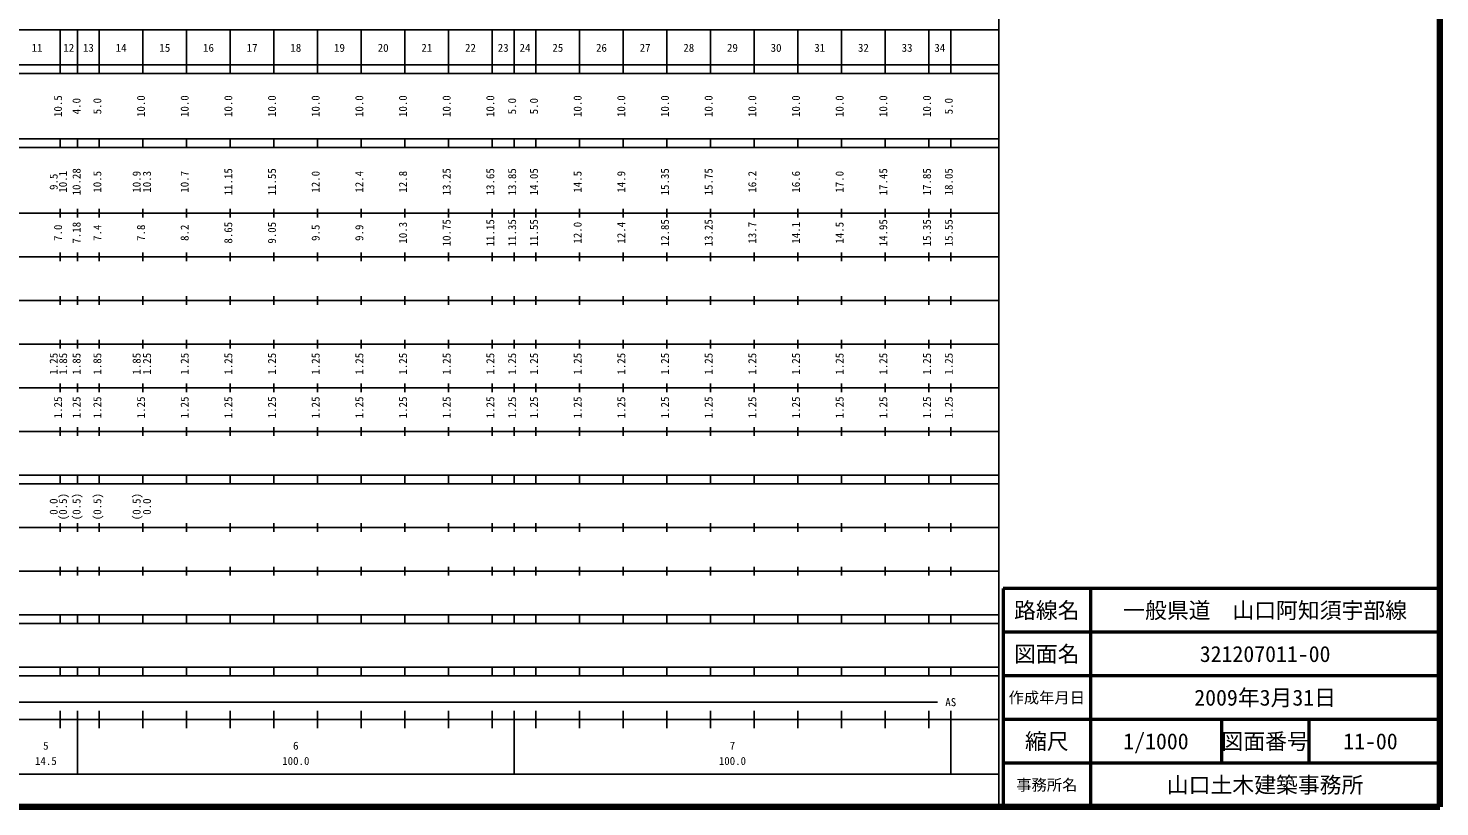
# Model space of a CAD drawing. Units: millimetres on the paper, enlarged 1000 times. Extents: x 40000 to 680000, y 20000 to 380000.
# Drawn here: x 356719 to 680000, y 20000 to 198357 of the extents above; entities that cross this region are included whole.
import ezdxf
from ezdxf.enums import TextEntityAlignment as Align

# ---------------------------------------------------------------- set-up
doc = ezdxf.new("R2010")
doc.units = ezdxf.units.MM
doc.header["$LTSCALE"] = 1000
for name, color, linetype, lineweight in [('M-TTL', 2, 'Continuous', 140), ('M-TTL-BAND', 7, 'Continuous', 25), ('M-TTL-FRAM', 2, 'Continuous', 50), ('M-TTL-LINE', 7, 'Continuous', 50)]:
    doc.layers.add(name, color=color, linetype=linetype, lineweight=lineweight)
doc.layers.add('M-TTL-TXT', color=7, linetype='Continuous')
doc.styles.add('ＭＳ ゴシック', font='')
doc.styles.get('ＭＳ ゴシック').set_extended_font_data('MS Gothic')

msp = doc.modelspace()

# ---------------------------------------------------------------- linework, layer by layer
at = {"layer": 'M-TTL'}
for p, q in [((680000, 20000), (680000, 380000)), ((40000, 20000), (680000, 20000))]:
    msp.add_line(p, q, dxfattribs=at)
at = {"layer": 'M-TTL-BAND'}
for p, q in [((579000, 20000), (579000, 370000)), ((68000, 198000), (579000, 198000)), ((364000, 188000), (364000, 198000)), ((368000, 188000), (368000, 198000)), ((373000, 188000), (373000, 198000)), ((383000, 188000), (383000, 198000)), ((393000, 188000), (393000, 198000)), ((403000, 188000), (403000, 198000)), ((413000, 188000), (413000, 198000)), ((423000, 188000), (423000, 198000)), ((433000, 188000), (433000, 198000)), ((443000, 188000), (443000, 198000)), ((453000, 188000), (453000, 198000)), ((463000, 188000), (463000, 198000)), ((468000, 188000), (468000, 198000)), ((473000, 188000), (473000, 198000)), ((483000, 188000), (483000, 198000)), ((493000, 188000), (493000, 198000)), ((503000, 188000), (503000, 198000)), ((513000, 188000), (513000, 198000)), ((523000, 188000), (523000, 198000)), ((533000, 188000), (533000, 198000)), ((543000, 188000), (543000, 198000)), ((553000, 188000), (553000, 198000)), ((563000, 188000), (563000, 198000)), ((568000, 188000), (568000, 198000)), ((40000, 190000), (579000, 190000)), ((40000, 188000), (579000, 188000)), ((40000, 173000), (579000, 173000)), ((364000, 171000), (364000, 173000)), ((368000, 171000), (368000, 173000)), ((373000, 171000), (373000, 173000)), ((383000, 171000), (383000, 173000)), ((393000, 171000), (393000, 173000)), ((403000, 171000), (403000, 173000)), ((413000, 171000), (413000, 173000)), ((423000, 171000), (423000, 173000)), ((433000, 171000), (433000, 173000)), ((443000, 171000), (443000, 173000)), ((453000, 171000), (453000, 173000)), ((463000, 171000), (463000, 173000)), ((468000, 171000), (468000, 173000)), ((473000, 171000), (473000, 173000)), ((483000, 171000), (483000, 173000)), ((493000, 171000), (493000, 173000)), ((503000, 171000), (503000, 173000)), ((513000, 171000), (513000, 173000)), ((523000, 171000), (523000, 173000)), ((533000, 171000), (533000, 173000)), ((543000, 171000), (543000, 173000)), ((553000, 171000), (553000, 173000)), ((563000, 171000), (563000, 173000)), ((568000, 171000), (568000, 173000)), ((40000, 171000), (579000, 171000)), ((40000, 156000), (579000, 156000)), ((364000, 155000), (364000, 157000)), ((368000, 155000), (368000, 157000)), ((373000, 155000), (373000, 157000)), ((383000, 155000), (383000, 157000)), ((393000, 155000), (393000, 157000)), ((403000, 155000), (403000, 157000)), ((413000, 155000), (413000, 157000)), ((423000, 155000), (423000, 157000)), ((433000, 155000), (433000, 157000)), ((443000, 155000), (443000, 157000)), ((453000, 155000), (453000, 157000)), ((463000, 155000), (463000, 157000)), ((468000, 155000), (468000, 157000)), ((473000, 155000), (473000, 157000)), ((483000, 155000), (483000, 157000)), ((493000, 155000), (493000, 157000)), ((503000, 155000), (503000, 157000)), ((513000, 155000), (513000, 157000)), ((523000, 155000), (523000, 157000)), ((533000, 155000), (533000, 157000)), ((543000, 155000), (543000, 157000)), ((553000, 155000), (553000, 157000)), ((563000, 155000), (563000, 157000)), ((568000, 155000), (568000, 157000)), ((46000, 146000), (579000, 146000)), ((364000, 145000), (364000, 147000)), ((368000, 145000), (368000, 147000)), ((373000, 145000), (373000, 147000)), ((383000, 145000), (383000, 147000)), ((393000, 145000), (393000, 147000)), ((403000, 145000), (403000, 147000)), ((413000, 145000), (413000, 147000)), ((423000, 145000), (423000, 147000)), ((433000, 145000), (433000, 147000)), ((443000, 145000), (443000, 147000)), ((453000, 145000), (453000, 147000)), ((463000, 145000), (463000, 147000)), ((468000, 145000), (468000, 147000)), ((473000, 145000), (473000, 147000)), ((483000, 145000), (483000, 147000)), ((493000, 145000), (493000, 147000)), ((503000, 145000), (503000, 147000)), ((513000, 145000), (513000, 147000)), ((523000, 145000), (523000, 147000)), ((533000, 145000), (533000, 147000)), ((543000, 145000), (543000, 147000)), ((553000, 145000), (553000, 147000)), ((563000, 145000), (563000, 147000)), ((568000, 145000), (568000, 147000)), ((52000, 136000), (579000, 136000)), ((364000, 135000), (364000, 137000)), ((368000, 135000), (368000, 137000)), ((373000, 135000), (373000, 137000)), ((383000, 135000), (383000, 137000)), ((393000, 135000), (393000, 137000)), ((403000, 135000), (403000, 137000)), ((413000, 135000), (413000, 137000)), ((423000, 135000), (423000, 137000)), ((433000, 135000), (433000, 137000)), ((443000, 135000), (443000, 137000)), ((453000, 135000), (453000, 137000)), ((463000, 135000), (463000, 137000)), ((468000, 135000), (468000, 137000)), ((473000, 135000), (473000, 137000)), ((483000, 135000), (483000, 137000)), ((493000, 135000), (493000, 137000)), ((503000, 135000), (503000, 137000)), ((513000, 135000), (513000, 137000)), ((523000, 135000), (523000, 137000)), ((533000, 135000), (533000, 137000)), ((543000, 135000), (543000, 137000)), ((553000, 135000), (553000, 137000)), ((563000, 135000), (563000, 137000)), ((568000, 135000), (568000, 137000)), ((364000, 125000), (364000, 127000)), ((368000, 125000), (368000, 127000)), ((373000, 125000), (373000, 127000)), ((383000, 125000), (383000, 127000)), ((393000, 125000), (393000, 127000)), ((403000, 125000), (403000, 127000)), ((413000, 125000), (413000, 127000)), ((423000, 125000), (423000, 127000)), ((433000, 125000), (433000, 127000)), ((443000, 125000), (443000, 127000)), ((453000, 125000), (453000, 127000)), ((463000, 125000), (463000, 127000)), ((468000, 125000), (468000, 127000)), ((473000, 125000), (473000, 127000)), ((483000, 125000), (483000, 127000)), ((493000, 125000), (493000, 127000)), ((503000, 125000), (503000, 127000)), ((513000, 125000), (513000, 127000)), ((523000, 125000), (523000, 127000)), ((533000, 125000), (533000, 127000)), ((543000, 125000), (543000, 127000)), ((553000, 125000), (553000, 127000)), ((563000, 125000), (563000, 127000)), ((568000, 125000), (568000, 127000)), ((46000, 126000), (579000, 126000)), ((364000, 115000), (364000, 117000)), ((368000, 115000), (368000, 117000)), ((373000, 115000), (373000, 117000)), ((383000, 115000), (383000, 117000)), ((393000, 115000), (393000, 117000)), ((403000, 115000), (403000, 117000)), ((413000, 115000), (413000, 117000)), ((423000, 115000), (423000, 117000)), ((433000, 115000), (433000, 117000)), ((443000, 115000), (443000, 117000)), ((453000, 115000), (453000, 117000)), ((463000, 115000), (463000, 117000)), ((468000, 115000), (468000, 117000)), ((473000, 115000), (473000, 117000)), ((483000, 115000), (483000, 117000)), ((493000, 115000), (493000, 117000)), ((503000, 115000), (503000, 117000)), ((513000, 115000), (513000, 117000)), ((523000, 115000), (523000, 117000)), ((533000, 115000), (533000, 117000)), ((543000, 115000), (543000, 117000)), ((553000, 115000), (553000, 117000)), ((563000, 115000), (563000, 117000)), ((568000, 115000), (568000, 117000)), ((52000, 116000), (579000, 116000)), ((364000, 105000), (364000, 107000)), ((368000, 105000), (368000, 107000)), ((373000, 105000), (373000, 107000)), ((383000, 105000), (383000, 107000)), ((393000, 105000), (393000, 107000)), ((403000, 105000), (403000, 107000)), ((413000, 105000), (413000, 107000)), ((423000, 105000), (423000, 107000)), ((433000, 105000), (433000, 107000)), ((443000, 105000), (443000, 107000)), ((453000, 105000), (453000, 107000)), ((463000, 105000), (463000, 107000)), ((468000, 105000), (468000, 107000)), ((473000, 105000), (473000, 107000)), ((483000, 105000), (483000, 107000)), ((493000, 105000), (493000, 107000)), ((503000, 105000), (503000, 107000)), ((513000, 105000), (513000, 107000)), ((523000, 105000), (523000, 107000)), ((533000, 105000), (533000, 107000)), ((543000, 105000), (543000, 107000)), ((553000, 105000), (553000, 107000)), ((563000, 105000), (563000, 107000)), ((568000, 105000), (568000, 107000)), ((46000, 106000), (579000, 106000)), ((40000, 96000), (579000, 96000)), ((40000, 94000), (579000, 94000)), ((364000, 94000), (364000, 96000)), ((368000, 94000), (368000, 96000)), ((373000, 94000), (373000, 96000)), ((383000, 94000), (383000, 96000)), ((393000, 94000), (393000, 96000)), ((403000, 94000), (403000, 96000)), ((413000, 94000), (413000, 96000)), ((423000, 94000), (423000, 96000)), ((433000, 94000), (433000, 96000)), ((443000, 94000), (443000, 96000)), ((453000, 94000), (453000, 96000)), ((463000, 94000), (463000, 96000)), ((468000, 94000), (468000, 96000)), ((473000, 94000), (473000, 96000)), ((483000, 94000), (483000, 96000)), ((493000, 94000), (493000, 96000)), ((503000, 94000), (503000, 96000)), ((513000, 94000), (513000, 96000)), ((523000, 94000), (523000, 96000)), ((533000, 94000), (533000, 96000)), ((543000, 94000), (543000, 96000)), ((553000, 94000), (553000, 96000)), ((563000, 94000), (563000, 96000)), ((568000, 94000), (568000, 96000)), ((364000, 83000), (364000, 85000)), ((368000, 83000), (368000, 85000)), ((373000, 83000), (373000, 85000)), ((383000, 83000), (383000, 85000)), ((393000, 83000), (393000, 85000)), ((403000, 83000), (403000, 85000)), ((413000, 83000), (413000, 85000)), ((423000, 83000), (423000, 85000)), ((433000, 83000), (433000, 85000)), ((443000, 83000), (443000, 85000)), ((453000, 83000), (453000, 85000)), ((463000, 83000), (463000, 85000)), ((468000, 83000), (468000, 85000)), ((473000, 83000), (473000, 85000)), ((483000, 83000), (483000, 85000)), ((493000, 83000), (493000, 85000)), ((503000, 83000), (503000, 85000)), ((513000, 83000), (513000, 85000)), ((523000, 83000), (523000, 85000)), ((533000, 83000), (533000, 85000)), ((543000, 83000), (543000, 85000)), ((553000, 83000), (553000, 85000)), ((563000, 83000), (563000, 85000)), ((568000, 83000), (568000, 85000)), ((49000, 84000), (579000, 84000)), ((364000, 73000), (364000, 75000)), ((368000, 73000), (368000, 75000)), ((373000, 73000), (373000, 75000)), ((383000, 73000), (383000, 75000)), ((393000, 73000), (393000, 75000)), ((403000, 73000), (403000, 75000)), ((413000, 73000), (413000, 75000)), ((423000, 73000), (423000, 75000)), ((433000, 73000), (433000, 75000)), ((443000, 73000), (443000, 75000)), ((453000, 73000), (453000, 75000)), ((463000, 73000), (463000, 75000)), ((468000, 73000), (468000, 75000)), ((473000, 73000), (473000, 75000)), ((483000, 73000), (483000, 75000)), ((493000, 73000), (493000, 75000)), ((503000, 73000), (503000, 75000)), ((513000, 73000), (513000, 75000)), ((523000, 73000), (523000, 75000)), ((533000, 73000), (533000, 75000)), ((543000, 73000), (543000, 75000)), ((553000, 73000), (553000, 75000)), ((563000, 73000), (563000, 75000)), ((568000, 73000), (568000, 75000)), ((40000, 74000), (579000, 74000)), ((40000, 64000), (579000, 64000)), ((40000, 62000), (579000, 62000)), ((364000, 62000), (364000, 64000)), ((368000, 62000), (368000, 64000)), ((373000, 62000), (373000, 64000)), ((383000, 62000), (383000, 64000)), ((393000, 62000), (393000, 64000)), ((403000, 62000), (403000, 64000)), ((413000, 62000), (413000, 64000)), ((423000, 62000), (423000, 64000)), ((433000, 62000), (433000, 64000)), ((443000, 62000), (443000, 64000)), ((453000, 62000), (453000, 64000)), ((463000, 62000), (463000, 64000)), ((468000, 62000), (468000, 64000)), ((473000, 62000), (473000, 64000)), ((483000, 62000), (483000, 64000)), ((493000, 62000), (493000, 64000)), ((503000, 62000), (503000, 64000)), ((513000, 62000), (513000, 64000)), ((523000, 62000), (523000, 64000)), ((533000, 62000), (533000, 64000)), ((543000, 62000), (543000, 64000)), ((553000, 62000), (553000, 64000)), ((563000, 62000), (563000, 64000)), ((568000, 62000), (568000, 64000)), ((40000, 52000), (579000, 52000)), ((364000, 50000), (364000, 52000)), ((368000, 50000), (368000, 52000)), ((373000, 50000), (373000, 52000)), ((383000, 50000), (383000, 52000)), ((393000, 50000), (393000, 52000)), ((403000, 50000), (403000, 52000)), ((413000, 50000), (413000, 52000)), ((423000, 50000), (423000, 52000)), ((433000, 50000), (433000, 52000)), ((443000, 50000), (443000, 52000)), ((453000, 50000), (453000, 52000)), ((463000, 50000), (463000, 52000)), ((468000, 50000), (468000, 52000)), ((473000, 50000), (473000, 52000)), ((483000, 50000), (483000, 52000)), ((493000, 50000), (493000, 52000)), ((503000, 50000), (503000, 52000)), ((513000, 50000), (513000, 52000)), ((523000, 50000), (523000, 52000)), ((533000, 50000), (533000, 52000)), ((543000, 50000), (543000, 52000)), ((553000, 50000), (553000, 52000)), ((563000, 50000), (563000, 52000)), ((568000, 50000), (568000, 52000)), ((40000, 50000), (579000, 50000)), ((71000, 44000), (565000, 44000)), ((40000, 40000), (579000, 40000)), ((364000, 38000), (364000, 42000)), ((368000, 27500), (368000, 42000)), ((373000, 38000), (373000, 42000)), ((383000, 38000), (383000, 42000)), ((393000, 38000), (393000, 42000)), ((403000, 38000), (403000, 42000)), ((413000, 38000), (413000, 42000)), ((423000, 38000), (423000, 42000)), ((433000, 38000), (433000, 42000)), ((443000, 38000), (443000, 42000)), ((453000, 38000), (453000, 42000)), ((463000, 38000), (463000, 42000)), ((468000, 27500), (468000, 42000)), ((473000, 38000), (473000, 42000)), ((483000, 38000), (483000, 42000)), ((493000, 38000), (493000, 42000)), ((503000, 38000), (503000, 42000)), ((513000, 38000), (513000, 42000)), ((523000, 38000), (523000, 42000)), ((533000, 38000), (533000, 42000)), ((543000, 38000), (543000, 42000)), ((553000, 38000), (553000, 42000)), ((563000, 38000), (563000, 42000)), ((568000, 27500), (568000, 42000)), ((68000, 27500), (579000, 27500))]:
    msp.add_line(p, q, dxfattribs=at)
at = {"layer": 'M-TTL-FRAM'}
for p, q in [((680000, 70000), (580000, 70000)), ((580000, 70000), (580000, 20000))]:
    msp.add_line(p, q, dxfattribs=at)
at = {"layer": 'M-TTL-LINE'}
for p, q in [((600000, 70000), (600000, 20000)), ((680000, 60000), (580000, 60000)), ((680000, 50000), (580000, 50000)), ((680000, 40000), (580000, 40000)), ((630000, 40000), (630000, 30000)), ((650000, 40000), (650000, 30000)), ((680000, 30000), (580000, 30000))]:
    msp.add_line(p, q, dxfattribs=at)

# ---------------------------------------------------------------- texts
at = {"layer": 'M-TTL-BAND', "style": 'ＭＳ ゴシック'}
for s, p in [('11', (358750, 192405)), ('12', (366000, 192405)), ('13', (370500, 192405)), ('14', (378000, 192405)), ('15', (388000, 192405)), ('16', (398000, 192405)), ('17', (408000, 192405)), ('18', (418000, 192405)), ('19', (428000, 192405)), ('20', (438000, 192405)), ('21', (448000, 192405)), ('22', (458000, 192405)), ('23', (465500, 192405)), ('24', (470500, 192405)), ('25', (478000, 192405)), ('26', (488000, 192405)), ('27', (498000, 192405)), ('28', (508000, 192405)), ('29', (518000, 192405)), ('30', (528000, 192405)), ('31', (538000, 192405)), ('32', (548000, 192405)), ('33', (558000, 192405)), ('34', (565500, 192405)), ('AS', (568000, 42500)), ('5', (360750, 32523)), ('6', (418000, 32523)), ('7', (518000, 32523)), ('14.5', (360750, 29033)), ('100.0', (418000, 29033)), ('100.0', (518000, 29033))]:
    msp.add_text(s, height=1833, dxfattribs=at).set_placement(p, align=Align.BOTTOM_CENTER)
for s, p in [('10.5', (365000, 180500)), ('4.0', (369241, 180500)), ('5.0', (374000, 180500)), ('10.0', (384000, 180500)), ('10.0', (394000, 180500)), ('10.0', (404000, 180500)), ('10.0', (414000, 180500)), ('10.0', (424000, 180500)), ('10.0', (434000, 180500)), ('10.0', (444000, 180500)), ('10.0', (454000, 180500)), ('10.0', (464000, 180500)), ('5.0', (469000, 180500)), ('5.0', (474000, 180500)), ('10.0', (484000, 180500)), ('10.0', (494000, 180500)), ('10.0', (504000, 180500)), ('10.0', (514000, 180500)), ('10.0', (524000, 180500)), ('10.0', (534000, 180500)), ('10.0', (544000, 180500)), ('10.0', (554000, 180500)), ('10.0', (564000, 180500)), ('5.0', (569000, 180500)), ('9.5', (364000, 163174)), ('10.1', (366123, 163174)), ('10.28', (369241, 163174)), ('10.5', (374000, 163174)), ('10.9', (383000, 163174)), ('10.3', (385370, 163174)), ('10.7', (394000, 163174)), ('11.15', (404000, 163174)), ('11.55', (414000, 163174)), ('12.0', (424000, 163174)), ('12.4', (434000, 163174)), ('12.8', (444000, 163174)), ('13.25', (454000, 163174)), ('13.65', (464000, 163174)), ('13.85', (469000, 163174)), ('14.05', (474000, 163174)), ('14.5', (484000, 163174)), ('14.9', (494000, 163174)), ('15.35', (504000, 163174)), ('15.75', (514000, 163174)), ('16.2', (524000, 163174)), ('16.6', (534000, 163174)), ('17.0', (544000, 163174)), ('17.45', (554000, 163174)), ('17.85', (564000, 163174)), ('18.05', (569000, 163174)), ('7.0', (365000, 151500)), ('7.18', (369241, 151500)), ('7.4', (374000, 151500)), ('7.8', (384000, 151500)), ('8.2', (394000, 151500)), ('8.65', (404000, 151500)), ('9.05', (414000, 151500)), ('9.5', (424000, 151500)), ('9.9', (434000, 151500)), ('10.3', (444000, 151500)), ('10.75', (454000, 151500)), ('11.15', (464000, 151500)), ('11.35', (469000, 151500)), ('11.55', (474000, 151500)), ('12.0', (484000, 151500)), ('12.4', (494000, 151500)), ('12.85', (504000, 151500)), ('13.25', (514000, 151500)), ('13.7', (524000, 151500)), ('14.1', (534000, 151500)), ('14.5', (544000, 151500)), ('14.95', (554000, 151500)), ('15.35', (564000, 151500)), ('15.55', (569000, 151500)), ('1.25', (364000, 121500)), ('1.85', (366166, 121500)), ('1.85', (369241, 121500)), ('1.85', (374000, 121500)), ('1.85', (383000, 121500)), ('1.25', (385370, 121500)), ('1.25', (394000, 121500)), ('1.25', (404000, 121500)), ('1.25', (414000, 121500)), ('1.25', (424000, 121500)), ('1.25', (434000, 121500)), ('1.25', (444000, 121500)), ('1.25', (454000, 121500)), ('1.25', (464000, 121500)), ('1.25', (469000, 121500)), ('1.25', (474000, 121500)), ('1.25', (484000, 121500)), ('1.25', (494000, 121500)), ('1.25', (504000, 121500)), ('1.25', (514000, 121500)), ('1.25', (524000, 121500)), ('1.25', (534000, 121500)), ('1.25', (544000, 121500)), ('1.25', (554000, 121500)), ('1.25', (564000, 121500)), ('1.25', (569000, 121500)), ('1.25', (365000, 111500)), ('1.25', (369241, 111500)), ('1.25', (374000, 111500)), ('1.25', (384000, 111500)), ('1.25', (394000, 111500)), ('1.25', (404000, 111500)), ('1.25', (414000, 111500)), ('1.25', (424000, 111500)), ('1.25', (434000, 111500)), ('1.25', (444000, 111500)), ('1.25', (454000, 111500)), ('1.25', (464000, 111500)), ('1.25', (469000, 111500)), ('1.25', (474000, 111500)), ('1.25', (484000, 111500)), ('1.25', (494000, 111500)), ('1.25', (504000, 111500)), ('1.25', (514000, 111500)), ('1.25', (524000, 111500)), ('1.25', (534000, 111500)), ('1.25', (544000, 111500)), ('1.25', (554000, 111500)), ('1.25', (564000, 111500)), ('1.25', (569000, 111500)), ('(0.5)', (366135, 88764)), ('(0.5)', (369241, 88764)), ('(0.5)', (374000, 88764)), ('(0.5)', (383000, 88764)), ('0.0', (364000, 88764)), ('0.0', (385370, 88764))]:
    msp.add_text(s, height=1833, rotation=90, dxfattribs=at).set_placement(p, align=Align.BOTTOM_CENTER)
at = {"layer": 'M-TTL-TXT', "style": 'ＭＳ ゴシック'}
for s, height, p in [('路線名', 3666, (590000, 65000)), ('路線名', 3666, (590000, 65000)), ('一般県道\u3000山口阿知須宇部線', 3666, (640000, 65000)), ('図面名', 3666, (590000, 55000)), ('図面名', 3666, (590000, 55000)), ('321207011-00', 3666, (640000, 55000)), ('作成年月日', 2566, (590000, 45000)), ('作成年月日', 2566, (590000, 45000)), ('2009年3月31日', 3666, (640000, 45000)), ('縮尺', 3666, (590000, 35000)), ('縮尺', 3666, (590000, 35000)), ('1/1000', 3666, (615000, 35000)), ('図面番号', 3666, (640000, 35000)), ('図面番号', 3666, (640000, 35000)), ('11-00', 3666, (664125, 35000)), ('事務所名', 2566, (590000, 25000)), ('事務所名', 2566, (590000, 25000)), ('山口土木建築事務所', 3666, (640000, 25000))]:
    msp.add_text(s, height=height, dxfattribs=at).set_placement(p, align=Align.MIDDLE_CENTER)

doc.saveas('drawing.dxf')
